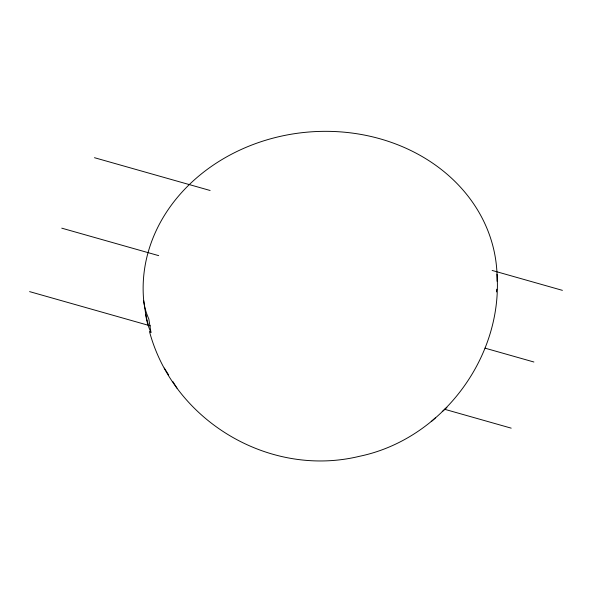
<?xml version="1.0" encoding="UTF-8"?>
<svg xmlns="http://www.w3.org/2000/svg" width="592" height="592" viewBox="0 0 592 592"><rect width="100%" height="100%" fill="white"/><g stroke="black" fill="none" stroke-linecap="round" stroke-linejoin="round"><path stroke-width="0.89" d="M149.443 331.409C173.323 420.845 269.501 478.129 359.374 456.321C441.514 439.316 502.867 357.812 497.021 274.244M431.242 421.608L435.394 417.848M442.239 411.61L446.908 407.392M94.476 157.701L210.123 190.491M492.122 270.433L562.4 290.354M61.76 228.164L158.678 255.64M484.989 348.14L533.895 362.008M29.6 291.619L150.442 325.881M444.555 409.257L511.192 428.149M164.302 368.054L168.668 374.98M172.79 381.477L176.964 388.108M148.178 324.342A177.223 152.07 -5.8 0 1 145.736 314.315L143.723 300.795A177.223 152.07 -5.8 0 1 314.234 131.646A177.223 152.07 -5.8 0 1 497.088 281.281M496.71 289.199A177.223 152.07 -5.8 0 1 496.466 291.93M143.723 300.795A161.268 75.184 22.5 0 0 148.807 318.94L150.975 332.512A154.016 71.802 22.5 0 1 145.736 314.315"/></g></svg>
